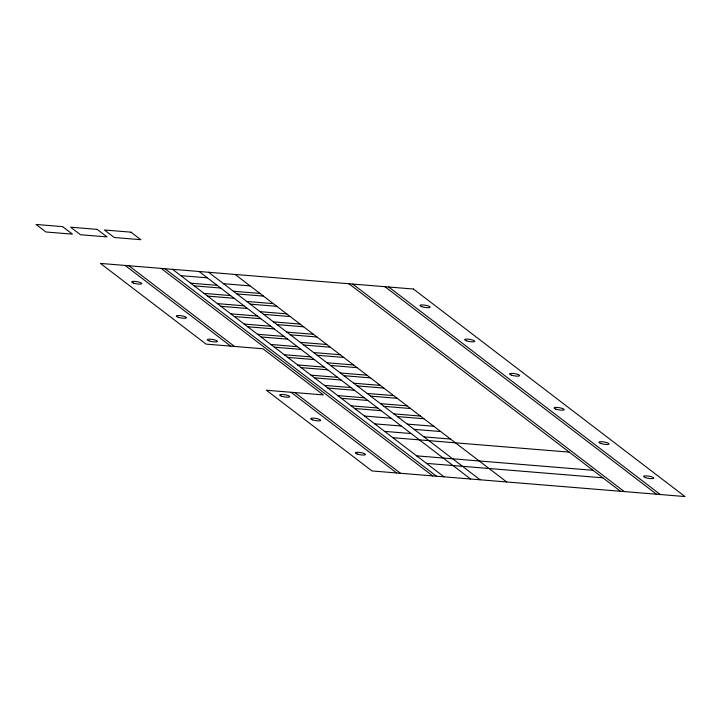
<?xml version="1.0" encoding="UTF-8"?>
<svg xmlns="http://www.w3.org/2000/svg" width="721" height="721" viewBox="0 0 721 721"><rect width="100%" height="100%" fill="white"/><g stroke="black" fill="none" stroke-linecap="round" stroke-linejoin="round"><path stroke-width="1.08" d="M180.827 275.656L207.36 277.828M223.555 283.714L250.088 285.886M190.677 283.182L217.21 285.354M194.201 285.876L220.734 288.049M233.397 291.239L259.939 293.411M236.93 293.934L263.462 296.106M204.052 293.402L230.585 295.574M207.576 296.097L234.109 298.269M246.771 301.459L273.313 303.631M250.304 304.154L276.837 306.326M217.418 303.622L243.959 305.794M220.95 306.317L247.483 308.489M260.146 311.679L286.679 313.851M263.67 314.374L290.212 316.546M230.792 313.842L257.334 316.014M234.325 316.537L260.858 318.709M273.52 321.899L300.053 324.071M277.044 324.594L303.586 326.766M244.167 324.062L270.708 326.234M247.691 326.757L274.232 328.929M286.895 332.12L313.428 334.292M290.419 334.814L316.952 336.986M257.541 334.283L284.074 336.455M261.065 336.977L287.607 339.149M300.269 342.34L326.802 344.512M303.793 345.035L330.326 347.207M270.916 344.503L297.449 346.675M274.44 347.198L300.981 349.37M313.644 352.56L340.177 354.732M317.168 355.255L343.701 357.427M284.29 354.723L310.823 356.895M287.814 357.418L314.347 359.59M327.01 362.78L353.551 364.952M330.542 365.475L357.075 367.647M297.665 364.943L324.198 367.115M301.189 367.638L327.722 369.81M340.384 373L366.926 375.172M343.917 375.695L370.45 377.867M311.039 375.163L337.572 377.335M314.563 377.858L341.096 380.03M353.759 383.221L380.3 385.393M357.283 385.915L383.824 388.087M324.405 385.384L350.947 387.556M327.938 388.078L354.471 390.25M367.133 393.441L393.666 395.613M370.657 396.135L397.199 398.307M337.779 395.604L364.321 397.776M341.312 398.298L367.845 400.47M380.508 403.661L407.041 405.833M384.032 406.356L410.573 408.528M351.154 405.824L377.687 407.996M354.678 408.519L381.22 410.691M393.882 413.881L420.415 416.053M397.406 416.576L423.939 418.748M364.529 416.044L391.061 418.216M407.257 424.101L433.79 426.273M374.74 423.849L401.282 426.021M414.124 429.355L440.657 431.528M384.59 431.374L411.123 433.546M423.975 436.881L450.508 439.053M392.864 437.701L569.257 452.13M416.621 455.852L593.013 470.29M426.471 463.378L602.855 477.816M388.772 287.012L660.292 494.525M384.978 286.706L656.498 494.209M352.731 284.065L624.251 491.578M348.937 283.759L620.457 491.262M235.118 274.44L506.647 481.952M208.585 272.277L480.105 479.78M199.077 271.493L470.606 479.005M172.544 269.321L444.064 476.833M164.947 268.699L436.475 476.211M161.153 268.392L432.681 475.905M128.906 265.752L234.487 346.44M294.853 392.575L400.434 473.264M125.121 265.445L230.693 346.134M291.059 392.269L396.64 472.949M97.164 229.377L70.631 227.205L80.482 234.731L107.014 236.903L97.164 229.377M130.97 232.162L104.437 229.99L114.278 237.515L140.82 239.687L130.97 232.162M62.583 226.628L36.05 224.456L45.901 231.982L72.433 234.154L62.583 226.628M413.43 289.031L100.462 263.426L206.035 344.115L262.94 348.766L323.305 394.901L266.4 390.25L371.982 470.939L684.95 496.544L413.43 289.031M421.803 306.65A5.128 1.109 9.8 0 0 430.013 307.317A5.128 1.109 9.8 0 0 423.272 304.965A5.128 1.109 9.8 0 0 421.803 306.65M466.496 340.808A5.128 1.109 9.8 0 0 474.706 341.475A5.128 1.109 9.8 0 0 467.965 339.122A5.128 1.109 9.8 0 0 466.496 340.808M511.369 375.1A5.128 1.109 9.8 0 0 519.58 375.767A5.128 1.109 9.8 0 0 512.838 373.415A5.128 1.109 9.8 0 0 511.369 375.1M555.9 409.131A5.128 1.109 9.8 0 0 564.11 409.798A5.128 1.109 9.8 0 0 557.36 407.446A5.128 1.109 9.8 0 0 555.9 409.131M600.764 443.424A5.128 1.109 9.8 0 0 608.984 444.091A5.128 1.109 9.8 0 0 602.233 441.739A5.128 1.109 9.8 0 0 600.764 443.424M645.466 477.581A5.128 1.109 9.8 0 0 653.677 478.248A5.128 1.109 9.8 0 0 646.926 475.896A5.128 1.109 9.8 0 0 645.466 477.581M133.493 283.065A5.128 1.109 9.8 0 0 141.704 283.732A5.128 1.109 9.8 0 0 134.962 281.379A5.128 1.109 9.8 0 0 133.493 283.065M178.186 317.222A5.128 1.109 9.8 0 0 186.397 317.889A5.128 1.109 9.8 0 0 179.655 315.537A5.128 1.109 9.8 0 0 178.186 317.222M209.153 340.889A5.128 1.109 9.8 0 0 217.372 341.556A5.128 1.109 9.8 0 0 210.622 339.203A5.128 1.109 9.8 0 0 209.153 340.889M281.487 396.162A5.128 1.109 9.8 0 0 289.698 396.838A5.128 1.109 9.8 0 0 282.956 394.486A5.128 1.109 9.8 0 0 281.487 396.162M312.454 419.829A5.128 1.109 9.8 0 0 320.674 420.505A5.128 1.109 9.8 0 0 313.923 418.153A5.128 1.109 9.8 0 0 312.454 419.829M357.156 453.987A5.128 1.109 9.8 0 0 365.367 454.663A5.128 1.109 9.8 0 0 358.616 452.31A5.128 1.109 9.8 0 0 357.156 453.987"/></g></svg>
